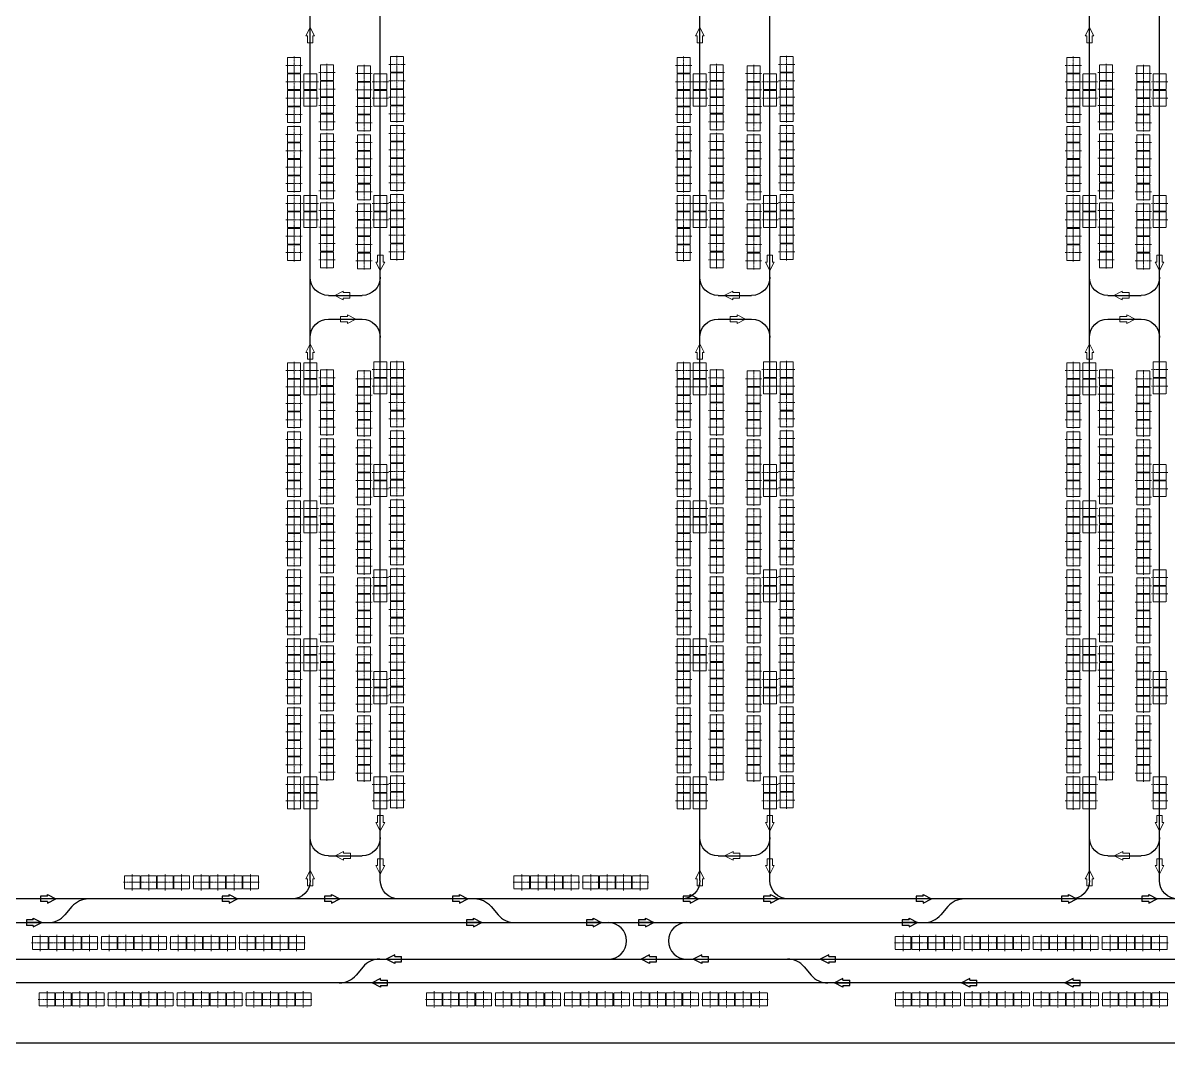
# Model space of a CAD drawing. Header units: millimetres. Extents: x -128 to 670218, y 27186 to 149492.
# Drawn here: x 24727 to 56097, y 27186 to 55129 of the extents above; entities that cross this region are included whole.
import ezdxf

# ---------------------------------------------------------------- set-up
doc = ezdxf.new("R2010")
doc.units = ezdxf.units.MM
doc.linetypes.add('AM_ISO08W050', pattern=[18, 12, -1.5, 3, -1.5])
doc.linetypes.add('XAT-M16_6F_EQ Layout_20211120$0$ACAD_ISO08W100', pattern=[36, 24, -3, 6, -3])
for name, color, linetype, lineweight in [('_CLINE', 4, 'XAT-M16_6F_EQ Layout_20211120$0$ACAD_ISO08W100', 9), ('DIRECT', 40, 'Continuous', 9), ('LINE_EQ', 4, 'AM_ISO08W050', 20), ('LINE_STB', 151, 'Continuous', 30)]:
    doc.layers.add(name, color=color, linetype=linetype, lineweight=lineweight)
doc.layers.add('Rail_H4822(Lower)', color=7, linetype='Continuous')

# ---------------------------------------------------------------- blocks, each defined once
blk = doc.blocks.new('*U3')
at = {"color": 0, "linetype": 'ByBlock'}
for p, q in [((-120, -230), (0, 0)), ((0, 0), (0, -420)), ((120, -230), (0, 0)), ((-75, -230), (-120, -230)), ((-75, -230), (-75, -420)), ((75, -230), (75, -420)), ((75, -230), (120, -230)), ((75, -420), (-75, -420))]:
    blk.add_line(p, q, dxfattribs=at)
blk = doc.blocks.new('A$C31676947')
at = {"layer": 'Rail_H4822(Lower)'}
for p, q in [((500, 47250), (500, 500)), ((2420, 47250), (2420, 500)), ((1000, 46570), (1920, 46570)), ((1000, 31870), (1920, 31870)), ((1000, 31220), (1920, 31220))]:
    blk.add_line(p, q, dxfattribs=at)
for centre, start, end in [((0, 47250), 0, 90), ((2920, 47250), 90, 180), ((1000, 46070), 90, 180), ((1920, 46070), 0, 90), ((1000, 32370), 180, 270), ((1920, 32370), 270, 0), ((1000, 30720), 90, 180), ((1920, 30720), 0, 90)]:
    blk.add_arc(centre, 500, start, end, dxfattribs=at)
at = {"layer": 'DIRECT'}
for p, rotation in [((500, 46970), 180), ((1180, 46570), 89.99999999999999), ((500, 32550), 180), ((500, 23880), 180)]:
    blk.add_blockref('*U3', p, dxfattribs=dict(at, rotation=rotation))
for p in [(2420, 47070), (2420, 45890), (2420, 30540)]:
    blk.add_blockref('*U3', p, dxfattribs=at)
at = {"layer": 'DIRECT', "lineweight": -2}
for p, rotation in [((1750, 31870), 270), ((1170, 31220), 89.99999999999999)]:
    blk.add_blockref('*U3', p, dxfattribs=dict(at, rotation=rotation))
blk = doc.blocks.new('*U227')
at = {"color": 0, "linetype": 'ByBlock'}
for p, q in [((-120, -230), (0, 0)), ((0, 0), (0, -420)), ((120, -230), (0, 0)), ((-75, -230), (-120, -230)), ((-75, -230), (-75, -420)), ((75, -230), (75, -420)), ((75, -230), (120, -230)), ((75, -420), (-75, -420))]:
    blk.add_line(p, q, dxfattribs=at)
blk = doc.blocks.new('*U228')
at = {"color": 0, "linetype": 'ByBlock'}
for p, q in [((-120, -230), (0, 0)), ((0, 0), (0, -420)), ((120, -230), (0, 0)), ((-75, -230), (-120, -230)), ((-75, -230), (-75, -420)), ((75, -230), (75, -420)), ((75, -230), (120, -230)), ((75, -420), (-75, -420))]:
    blk.add_line(p, q, dxfattribs=at)
blk = doc.blocks.new('*U229')
at = {"color": 0, "linetype": 'ByBlock'}
for p, q in [((-120, -230), (0, 0)), ((0, 0), (0, -420)), ((120, -230), (0, 0)), ((-75, -230), (-120, -230)), ((-75, -230), (-75, -420)), ((75, -230), (75, -420)), ((75, -230), (120, -230)), ((75, -420), (-75, -420))]:
    blk.add_line(p, q, dxfattribs=at)
blk = doc.blocks.new('*U230')
at = {"color": 0, "linetype": 'ByBlock'}
for p, q in [((-120, -230), (0, 0)), ((0, 0), (0, -420)), ((120, -230), (0, 0)), ((-75, -230), (-120, -230)), ((-75, -230), (-75, -420)), ((75, -230), (75, -420)), ((75, -230), (120, -230)), ((75, -420), (-75, -420))]:
    blk.add_line(p, q, dxfattribs=at)
blk = doc.blocks.new('*U172')
at = {"color": 0, "linetype": 'ByBlock'}
for p, q in [((-120, -230), (0, 0)), ((0, 0), (0, -420)), ((120, -230), (0, 0)), ((-75, -230), (-120, -230)), ((-75, -230), (-75, -420)), ((75, -230), (75, -420)), ((75, -230), (120, -230)), ((75, -420), (-75, -420))]:
    blk.add_line(p, q, dxfattribs=at)
blk = doc.blocks.new('*U173')
at = {"color": 0, "linetype": 'ByBlock'}
for p, q in [((-120, -230), (0, 0)), ((0, 0), (0, -420)), ((120, -230), (0, 0)), ((-75, -230), (-120, -230)), ((-75, -230), (-75, -420)), ((75, -230), (75, -420)), ((75, -230), (120, -230)), ((75, -420), (-75, -420))]:
    blk.add_line(p, q, dxfattribs=at)
blk = doc.blocks.new('*U174')
at = {"color": 0, "linetype": 'ByBlock'}
for p, q in [((-120, -230), (0, 0)), ((0, 0), (0, -420)), ((120, -230), (0, 0)), ((-75, -230), (-120, -230)), ((-75, -230), (-75, -420)), ((75, -230), (75, -420)), ((75, -230), (120, -230)), ((75, -420), (-75, -420))]:
    blk.add_line(p, q, dxfattribs=at)
blk = doc.blocks.new('*U175')
at = {"color": 0, "linetype": 'ByBlock'}
for p, q in [((-120, -230), (0, 0)), ((0, 0), (0, -420)), ((120, -230), (0, 0)), ((-75, -230), (-120, -230)), ((-75, -230), (-75, -420)), ((75, -230), (75, -420)), ((75, -230), (120, -230)), ((75, -420), (-75, -420))]:
    blk.add_line(p, q, dxfattribs=at)
blk = doc.blocks.new('*U176')
at = {"color": 0, "linetype": 'ByBlock'}
for p, q in [((-120, -230), (0, 0)), ((0, 0), (0, -420)), ((120, -230), (0, 0)), ((-75, -230), (-120, -230)), ((-75, -230), (-75, -420)), ((75, -230), (75, -420)), ((75, -230), (120, -230)), ((75, -420), (-75, -420))]:
    blk.add_line(p, q, dxfattribs=at)
blk = doc.blocks.new('*U177')
at = {"color": 0, "linetype": 'ByBlock'}
for p, q in [((-120, -230), (0, 0)), ((0, 0), (0, -420)), ((120, -230), (0, 0)), ((-75, -230), (-120, -230)), ((-75, -230), (-75, -420)), ((75, -230), (75, -420)), ((75, -230), (120, -230)), ((75, -420), (-75, -420))]:
    blk.add_line(p, q, dxfattribs=at)
blk = doc.blocks.new('*U147')
at = {"color": 0, "linetype": 'ByBlock'}
for p, q in [((-120, -230), (0, 0)), ((0, 0), (0, -420)), ((120, -230), (0, 0)), ((-75, -230), (-120, -230)), ((-75, -230), (-75, -420)), ((75, -230), (75, -420)), ((75, -230), (120, -230)), ((75, -420), (-75, -420))]:
    blk.add_line(p, q, dxfattribs=at)
blk = doc.blocks.new('*U183')
at = {"color": 0, "linetype": 'ByBlock'}
for p, q in [((-120, -230), (0, 0)), ((0, 0), (0, -420)), ((120, -230), (0, 0)), ((-75, -230), (-120, -230)), ((-75, -230), (-75, -420)), ((75, -230), (75, -420)), ((75, -230), (120, -230)), ((75, -420), (-75, -420))]:
    blk.add_line(p, q, dxfattribs=at)
blk = doc.blocks.new('*U80')
at = {"color": 0, "linetype": 'ByBlock'}
for p, q in [((-120, -230), (0, 0)), ((0, 0), (0, -420)), ((120, -230), (0, 0)), ((-75, -230), (-120, -230)), ((-75, -230), (-75, -420)), ((75, -230), (75, -420)), ((75, -230), (120, -230)), ((75, -420), (-75, -420))]:
    blk.add_line(p, q, dxfattribs=at)
blk = doc.blocks.new('*U81')
at = {"color": 0, "linetype": 'ByBlock'}
for p, q in [((-120, -230), (0, 0)), ((0, 0), (0, -420)), ((120, -230), (0, 0)), ((-75, -230), (-120, -230)), ((-75, -230), (-75, -420)), ((75, -230), (75, -420)), ((75, -230), (120, -230)), ((75, -420), (-75, -420))]:
    blk.add_line(p, q, dxfattribs=at)
blk = doc.blocks.new('*U84')
at = {"color": 0, "linetype": 'ByBlock'}
for p, q in [((-120, -230), (0, 0)), ((0, 0), (0, -420)), ((120, -230), (0, 0)), ((-75, -230), (-120, -230)), ((-75, -230), (-75, -420)), ((75, -230), (75, -420)), ((75, -230), (120, -230)), ((75, -420), (-75, -420))]:
    blk.add_line(p, q, dxfattribs=at)
blk = doc.blocks.new('*U85')
at = {"color": 0, "linetype": 'ByBlock'}
for p, q in [((-120, -230), (0, 0)), ((0, 0), (0, -420)), ((120, -230), (0, 0)), ((-75, -230), (-120, -230)), ((-75, -230), (-75, -420)), ((75, -230), (75, -420)), ((75, -230), (120, -230)), ((75, -420), (-75, -420))]:
    blk.add_line(p, q, dxfattribs=at)
blk = doc.blocks.new('*U86')
at = {"color": 0, "linetype": 'ByBlock'}
for p, q in [((-120, -230), (0, 0)), ((0, 0), (0, -420)), ((120, -230), (0, 0)), ((-75, -230), (-120, -230)), ((-75, -230), (-75, -420)), ((75, -230), (75, -420)), ((75, -230), (120, -230)), ((75, -420), (-75, -420))]:
    blk.add_line(p, q, dxfattribs=at)
blk = doc.blocks.new('*U87')
at = {"color": 0, "linetype": 'ByBlock'}
for p, q in [((-120, -230), (0, 0)), ((0, 0), (0, -420)), ((120, -230), (0, 0)), ((-75, -230), (-120, -230)), ((-75, -230), (-75, -420)), ((75, -230), (75, -420)), ((75, -230), (120, -230)), ((75, -420), (-75, -420))]:
    blk.add_line(p, q, dxfattribs=at)
blk = doc.blocks.new('*U88')
at = {"color": 0, "linetype": 'ByBlock'}
for p, q in [((-120, -230), (0, 0)), ((0, 0), (0, -420)), ((120, -230), (0, 0)), ((-75, -230), (-120, -230)), ((-75, -230), (-75, -420)), ((75, -230), (75, -420)), ((75, -230), (120, -230)), ((75, -420), (-75, -420))]:
    blk.add_line(p, q, dxfattribs=at)
blk = doc.blocks.new('*U89')
at = {"color": 0, "linetype": 'ByBlock'}
for p, q in [((-120, -230), (0, 0)), ((0, 0), (0, -420)), ((120, -230), (0, 0)), ((-75, -230), (-120, -230)), ((-75, -230), (-75, -420)), ((75, -230), (75, -420)), ((75, -230), (120, -230)), ((75, -420), (-75, -420))]:
    blk.add_line(p, q, dxfattribs=at)
blk = doc.blocks.new('*U90')
at = {"color": 0, "linetype": 'ByBlock'}
for p, q in [((-120, -230), (0, 0)), ((0, 0), (0, -420)), ((120, -230), (0, 0)), ((-75, -230), (-120, -230)), ((-75, -230), (-75, -420)), ((75, -230), (75, -420)), ((75, -230), (120, -230)), ((75, -420), (-75, -420))]:
    blk.add_line(p, q, dxfattribs=at)
blk = doc.blocks.new('*U91')
at = {"color": 0, "linetype": 'ByBlock'}
for p, q in [((-120, -230), (0, 0)), ((0, 0), (0, -420)), ((120, -230), (0, 0)), ((-75, -230), (-120, -230)), ((-75, -230), (-75, -420)), ((75, -230), (75, -420)), ((75, -230), (120, -230)), ((75, -420), (-75, -420))]:
    blk.add_line(p, q, dxfattribs=at)
blk = doc.blocks.new('XAT-M16_6F_EQ Layout_20211120$0$EG-12_FOUP_(01)-pv')
at = {"layer": '_CLINE'}
for p, q in [((0, 211), (0, -235)), ((-239, -12), (239, -12))]:
    blk.add_line(p, q, dxfattribs=at)
at = {"layer": 'LINE_EQ'}
blk.add_lwpolyline([(-215, 166), (-215, -190), (215, -190), (215, 166)], close=True, dxfattribs=at)

msp = doc.modelspace()

# ---------------------------------------------------------------- linework, layer by layer
msp.add_lwpolyline([(5682, 79986), (60668, 79986), (60668, 27186), (5682, 27186)], close=True)
at = {"layer": 'Rail_H4822(Lower)'}
for p, q in [((136528, 31136), (2038, 31136)), ((26071, 30925), (25879, 30698)), ((37552, 30925), (37744, 30698)), ((50061, 30925), (49869, 30698)), ((3218, 30486), (135861, 30486)), ((6469, 29486), (135861, 29486)), ((34044, 29275), (33852, 29048)), ((46129, 29275), (46321, 29048)), ((140228, 28836), (1038, 28836))]:
    msp.add_line(p, q, dxfattribs=at)
for centre, radius, start, end in [((26528, 30536), 600, 90, 139.6984), ((37094, 30536), 600, 40.3016, 90), ((50518, 30536), 600, 90, 139.6984), ((25421, 31086), 600, 270, 319.6984), ((38201, 31086), 600, 220.3016, 270), ((40761, 29986), 500, 270, 90), ((42911, 29986), 500, 90, 270), ((49411, 31086), 600, 270, 319.6984), ((34501, 28886), 600, 90, 139.6984), ((45671, 28886), 600, 40.3016, 90), ((33394, 29436), 600, 270, 319.6984), ((46778, 29436), 600, 220.3016, 270)]:
    msp.add_arc(centre, radius, start, end, dxfattribs=at)

# ---------------------------------------------------------------- block references
at = {"layer": 'LINE_EQ', "rotation": 89.99999999999999}
for p in [(32585, 53517), (34505, 53517), (43258, 53517), (45178, 53517), (53931, 53517), (55851, 53517), (32585, 53067), (34505, 53067), (43258, 53067), (45178, 53067), (53931, 53067), (55851, 53067), (32585, 50187), (34505, 50187), (43258, 50187), (45178, 50187), (53931, 50187), (55851, 50187), (32585, 49737), (34505, 49737), (43258, 49737), (45178, 49737), (53931, 49737), (55851, 49737), (32585, 45608), (34505, 45634), (43258, 45608), (45178, 45634), (53931, 45608), (55851, 45634), (32585, 45158), (34505, 45184), (43258, 45158), (45178, 45184), (53931, 45158), (55851, 45184), (34505, 42818), (45178, 42818), (55851, 42818), (34505, 42368), (45178, 42368), (55851, 42368), (32585, 41828), (43258, 41828), (53931, 41828), (32585, 41378), (43258, 41378), (53931, 41378), (34505, 39938), (45178, 39938), (55851, 39938), (34505, 39488), (45178, 39488), (55851, 39488), (32585, 38048), (43258, 38048), (53931, 38048), (32585, 37598), (43258, 37598), (53931, 37598), (34505, 37148), (45178, 37148), (55851, 37148), (34505, 36698), (45178, 36698), (55851, 36698), (32585, 34268), (34505, 34268), (43258, 34268), (45178, 34268), (53931, 34268), (55851, 34268), (32585, 33818), (34505, 33818), (43258, 33818), (45178, 33818), (53931, 33818), (55851, 33818)]:
    msp.add_blockref('XAT-M16_6F_EQ Layout_20211120$0$EG-12_FOUP_(01)-pv', p, dxfattribs=at)
at = {"layer": 'LINE_STB'}
for p, rotation in [((32142, 53967), 89.99999999999999), ((33042, 53768), 89.99999999999999), ((34062, 53742), 89.99999999999999), ((34962, 53993), 89.99999999999999), ((42815, 53967), 89.99999999999999), ((43715, 53768), 89.99999999999999), ((44735, 53742), 89.99999999999999), ((45635, 53993), 89.99999999999999), ((53488, 53967), 89.99999999999999), ((54388, 53768), 89.99999999999999), ((55408, 53742), 89.99999999999999), ((32142, 53517), 89.99999999999999), ((34962, 53543), 89.99999999999999), ((42815, 53517), 89.99999999999999), ((45635, 53543), 89.99999999999999), ((53488, 53517), 89.99999999999999), ((33042, 53318), 89.99999999999999), ((34062, 53292), 89.99999999999999), ((34962, 53093), 89.99999999999999), ((43715, 53318), 89.99999999999999), ((44735, 53292), 89.99999999999999), ((45635, 53093), 89.99999999999999), ((54388, 53318), 89.99999999999999), ((55408, 53292), 89.99999999999999), ((32142, 53067), 89.99999999999999), ((33042, 52868), 89.99999999999999), ((34062, 52842), 89.99999999999999), ((42815, 53067), 89.99999999999999), ((43715, 52868), 89.99999999999999), ((44735, 52842), 89.99999999999999), ((53488, 53067), 89.99999999999999), ((54388, 52868), 89.99999999999999), ((55408, 52842), 89.99999999999999), ((32142, 52617), 89.99999999999999), ((34962, 52643), 89.99999999999999), ((42815, 52617), 89.99999999999999), ((45635, 52643), 89.99999999999999), ((53488, 52617), 89.99999999999999), ((33042, 52418), 89.99999999999999), ((34062, 52392), 89.99999999999999), ((43715, 52418), 89.99999999999999), ((44735, 52392), 89.99999999999999), ((54388, 52418), 89.99999999999999), ((55408, 52392), 89.99999999999999), ((32142, 52077), 89.99999999999999), ((33042, 51878), 89.99999999999999), ((34062, 51852), 89.99999999999999), ((34962, 52103), 89.99999999999999), ((42815, 52077), 89.99999999999999), ((43715, 51878), 89.99999999999999), ((44735, 51852), 89.99999999999999), ((45635, 52103), 89.99999999999999), ((53488, 52077), 89.99999999999999), ((54388, 51878), 89.99999999999999), ((55408, 51852), 89.99999999999999), ((32142, 51627), 89.99999999999999), ((34962, 51653), 89.99999999999999), ((42815, 51627), 89.99999999999999), ((45635, 51653), 89.99999999999999), ((53488, 51627), 89.99999999999999), ((33042, 51428), 89.99999999999999), ((34062, 51402), 89.99999999999999), ((43715, 51428), 89.99999999999999), ((44735, 51402), 89.99999999999999), ((54388, 51428), 89.99999999999999), ((55408, 51402), 89.99999999999999), ((32142, 51177), 89.99999999999999), ((33042, 50978), 89.99999999999999), ((34062, 50952), 89.99999999999999), ((34962, 51203), 89.99999999999999), ((42815, 51177), 89.99999999999999), ((43715, 50978), 89.99999999999999), ((44735, 50952), 89.99999999999999), ((45635, 51203), 89.99999999999999), ((53488, 51177), 89.99999999999999), ((54388, 50978), 89.99999999999999), ((55408, 50952), 89.99999999999999), ((32142, 50727), 89.99999999999999), ((34962, 50753), 89.99999999999999), ((42815, 50727), 89.99999999999999), ((45635, 50753), 89.99999999999999), ((53488, 50727), 89.99999999999999), ((33042, 50528), 89.99999999999999), ((34062, 50502), 89.99999999999999), ((43715, 50528), 89.99999999999999), ((44735, 50502), 89.99999999999999), ((54388, 50528), 89.99999999999999), ((55408, 50502), 89.99999999999999), ((32142, 50187), 89.99999999999999), ((33042, 49988), 89.99999999999999), ((34062, 49962), 89.99999999999999), ((34962, 50213), 89.99999999999999), ((42815, 50187), 89.99999999999999), ((43715, 49988), 89.99999999999999), ((44735, 49962), 89.99999999999999), ((45635, 50213), 89.99999999999999), ((53488, 50187), 89.99999999999999), ((54388, 49988), 89.99999999999999), ((55408, 49962), 89.99999999999999), ((32142, 49737), 89.99999999999999), ((34962, 49763), 89.99999999999999), ((42815, 49737), 89.99999999999999), ((45635, 49763), 89.99999999999999), ((53488, 49737), 89.99999999999999), ((33042, 49538), 89.99999999999999), ((34062, 49512), 89.99999999999999), ((43715, 49538), 89.99999999999999), ((44735, 49512), 89.99999999999999), ((54388, 49538), 89.99999999999999), ((55408, 49512), 89.99999999999999), ((32142, 49287), 89.99999999999999), ((33042, 49088), 89.99999999999999), ((34062, 49062), 89.99999999999999), ((34962, 49313), 89.99999999999999), ((42815, 49287), 89.99999999999999), ((43715, 49088), 89.99999999999999), ((44735, 49062), 89.99999999999999), ((45635, 49313), 89.99999999999999), ((53488, 49287), 89.99999999999999), ((54388, 49088), 89.99999999999999), ((55408, 49062), 89.99999999999999), ((32142, 48837), 89.99999999999999), ((34962, 48863), 89.99999999999999), ((42815, 48837), 89.99999999999999), ((45635, 48863), 89.99999999999999), ((53488, 48837), 89.99999999999999), ((33042, 48638), 89.99999999999999), ((34062, 48612), 89.99999999999999), ((43715, 48638), 89.99999999999999), ((44735, 48612), 89.99999999999999), ((54388, 48638), 89.99999999999999), ((55408, 48612), 89.99999999999999), ((32142, 45608), 89.99999999999999), ((34962, 45634), 89.99999999999999), ((42815, 45608), 89.99999999999999), ((45635, 45634), 89.99999999999999), ((53488, 45608), 89.99999999999999), ((33042, 45409), 89.99999999999999), ((34062, 45383), 89.99999999999999), ((43715, 45409), 89.99999999999999), ((44735, 45383), 89.99999999999999), ((54388, 45409), 89.99999999999999), ((55408, 45383), 89.99999999999999), ((32142, 45158), 89.99999999999999), ((33042, 44959), 89.99999999999999), ((34962, 45184), 89.99999999999999), ((42815, 45158), 89.99999999999999), ((43715, 44959), 89.99999999999999), ((45635, 45184), 89.99999999999999), ((53488, 45158), 89.99999999999999), ((54388, 44959), 89.99999999999999), ((32142, 44708), 89.99999999999999), ((34062, 44933), 89.99999999999999), ((34962, 44734), 89.99999999999999), ((42815, 44708), 89.99999999999999), ((44735, 44933), 89.99999999999999), ((45635, 44734), 89.99999999999999), ((53488, 44708), 89.99999999999999), ((55408, 44933), 89.99999999999999), ((33042, 44509), 89.99999999999999), ((34062, 44483), 89.99999999999999), ((43715, 44509), 89.99999999999999), ((44735, 44483), 89.99999999999999), ((54388, 44509), 89.99999999999999), ((55408, 44483), 89.99999999999999), ((32142, 44258), 89.99999999999999), ((33042, 44059), 89.99999999999999), ((34062, 44033), 89.99999999999999), ((34962, 44284), 89.99999999999999), ((42815, 44258), 89.99999999999999), ((43715, 44059), 89.99999999999999), ((44735, 44033), 89.99999999999999), ((45635, 44284), 89.99999999999999), ((53488, 44258), 89.99999999999999), ((54388, 44059), 89.99999999999999), ((55408, 44033), 89.99999999999999), ((32142, 43718), 89.99999999999999), ((34962, 43744), 89.99999999999999), ((42815, 43718), 89.99999999999999), ((45635, 43744), 89.99999999999999), ((53488, 43718), 89.99999999999999), ((33042, 43519), 89.99999999999999), ((34062, 43493), 89.99999999999999), ((43715, 43519), 89.99999999999999), ((44735, 43493), 89.99999999999999), ((54388, 43519), 89.99999999999999), ((55408, 43493), 89.99999999999999), ((32142, 43268), 89.99999999999999), ((33042, 43069), 89.99999999999999), ((34962, 43294), 89.99999999999999), ((42815, 43268), 89.99999999999999), ((43715, 43069), 89.99999999999999), ((45635, 43294), 89.99999999999999), ((53488, 43268), 89.99999999999999), ((54388, 43069), 89.99999999999999), ((32142, 42818), 89.99999999999999), ((34062, 43043), 89.99999999999999), ((34962, 42844), 89.99999999999999), ((42815, 42818), 89.99999999999999), ((44735, 43043), 89.99999999999999), ((45635, 42844), 89.99999999999999), ((53488, 42818), 89.99999999999999), ((55408, 43043), 89.99999999999999), ((33042, 42619), 89.99999999999999), ((34062, 42593), 89.99999999999999), ((43715, 42619), 89.99999999999999), ((44735, 42593), 89.99999999999999), ((54388, 42619), 89.99999999999999), ((55408, 42593), 89.99999999999999), ((32142, 42368), 89.99999999999999), ((33042, 42169), 89.99999999999999), ((34062, 42143), 89.99999999999999), ((34962, 42394), 89.99999999999999), ((42815, 42368), 89.99999999999999), ((43715, 42169), 89.99999999999999), ((44735, 42143), 89.99999999999999), ((45635, 42394), 89.99999999999999), ((53488, 42368), 89.99999999999999), ((54388, 42169), 89.99999999999999), ((55408, 42143), 89.99999999999999), ((32142, 41828), 89.99999999999999), ((34962, 41854), 89.99999999999999), ((42815, 41828), 89.99999999999999), ((45635, 41854), 89.99999999999999), ((53488, 41828), 89.99999999999999), ((33042, 41629), 89.99999999999999), ((34062, 41603), 89.99999999999999), ((43715, 41629), 89.99999999999999), ((44735, 41603), 89.99999999999999), ((54388, 41629), 89.99999999999999), ((55408, 41603), 89.99999999999999), ((32142, 41378), 89.99999999999999), ((33042, 41179), 89.99999999999999), ((34962, 41404), 89.99999999999999), ((42815, 41378), 89.99999999999999), ((43715, 41179), 89.99999999999999), ((45635, 41404), 89.99999999999999), ((53488, 41378), 89.99999999999999), ((54388, 41179), 89.99999999999999), ((32142, 40928), 89.99999999999999), ((34062, 41153), 89.99999999999999), ((34962, 40954), 89.99999999999999), ((42815, 40928), 89.99999999999999), ((44735, 41153), 89.99999999999999), ((45635, 40954), 89.99999999999999), ((53488, 40928), 89.99999999999999), ((55408, 41153), 89.99999999999999), ((33042, 40729), 89.99999999999999), ((34062, 40703), 89.99999999999999), ((43715, 40729), 89.99999999999999), ((44735, 40703), 89.99999999999999), ((54388, 40729), 89.99999999999999), ((55408, 40703), 89.99999999999999), ((32142, 40478), 89.99999999999999), ((33042, 40279), 89.99999999999999), ((34062, 40253), 89.99999999999999), ((34962, 40504), 89.99999999999999), ((42815, 40478), 89.99999999999999), ((43715, 40279), 89.99999999999999), ((44735, 40253), 89.99999999999999), ((45635, 40504), 89.99999999999999), ((53488, 40478), 89.99999999999999), ((54388, 40279), 89.99999999999999), ((55408, 40253), 89.99999999999999), ((32142, 39938), 89.99999999999999), ((34962, 39964), 89.99999999999999), ((42815, 39938), 89.99999999999999), ((45635, 39964), 89.99999999999999), ((53488, 39938), 89.99999999999999), ((33042, 39739), 89.99999999999999), ((34062, 39713), 89.99999999999999), ((43715, 39739), 89.99999999999999), ((44735, 39713), 89.99999999999999), ((54388, 39739), 89.99999999999999), ((55408, 39713), 89.99999999999999), ((32142, 39488), 89.99999999999999), ((33042, 39289), 89.99999999999999), ((34962, 39514), 89.99999999999999), ((42815, 39488), 89.99999999999999), ((43715, 39289), 89.99999999999999), ((45635, 39514), 89.99999999999999), ((53488, 39488), 89.99999999999999), ((54388, 39289), 89.99999999999999), ((32142, 39038), 89.99999999999999), ((34062, 39263), 89.99999999999999), ((34962, 39064), 89.99999999999999), ((42815, 39038), 89.99999999999999), ((44735, 39263), 89.99999999999999), ((45635, 39064), 89.99999999999999), ((53488, 39038), 89.99999999999999), ((55408, 39263), 89.99999999999999), ((33042, 38839), 89.99999999999999), ((34062, 38813), 89.99999999999999), ((43715, 38839), 89.99999999999999), ((44735, 38813), 89.99999999999999), ((54388, 38839), 89.99999999999999), ((55408, 38813), 89.99999999999999), ((32142, 38588), 89.99999999999999), ((33042, 38389), 89.99999999999999), ((34062, 38363), 89.99999999999999), ((34962, 38614), 89.99999999999999), ((42815, 38588), 89.99999999999999), ((43715, 38389), 89.99999999999999), ((44735, 38363), 89.99999999999999), ((45635, 38614), 89.99999999999999), ((53488, 38588), 89.99999999999999), ((54388, 38389), 89.99999999999999), ((55408, 38363), 89.99999999999999), ((32142, 38048), 89.99999999999999), ((34962, 38074), 89.99999999999999), ((42815, 38048), 89.99999999999999), ((45635, 38074), 89.99999999999999), ((53488, 38048), 89.99999999999999), ((33042, 37849), 89.99999999999999), ((34062, 37823), 89.99999999999999), ((43715, 37849), 89.99999999999999), ((44735, 37823), 89.99999999999999), ((54388, 37849), 89.99999999999999), ((55408, 37823), 89.99999999999999), ((32142, 37598), 89.99999999999999), ((34962, 37624), 89.99999999999999), ((42815, 37598), 89.99999999999999), ((45635, 37624), 89.99999999999999), ((53488, 37598), 89.99999999999999), ((32142, 37148), 89.99999999999999), ((33042, 37399), 89.99999999999999), ((34062, 37373), 89.99999999999999), ((34962, 37174), 89.99999999999999), ((42815, 37148), 89.99999999999999), ((43715, 37399), 89.99999999999999), ((44735, 37373), 89.99999999999999), ((45635, 37174), 89.99999999999999), ((53488, 37148), 89.99999999999999), ((54388, 37399), 89.99999999999999), ((55408, 37373), 89.99999999999999), ((33042, 36949), 89.99999999999999), ((34062, 36923), 89.99999999999999), ((43715, 36949), 89.99999999999999), ((44735, 36923), 89.99999999999999), ((54388, 36949), 89.99999999999999), ((55408, 36923), 89.99999999999999), ((32142, 36698), 89.99999999999999), ((33042, 36499), 89.99999999999999), ((34062, 36473), 89.99999999999999), ((34962, 36724), 89.99999999999999), ((42815, 36698), 89.99999999999999), ((43715, 36499), 89.99999999999999), ((44735, 36473), 89.99999999999999), ((45635, 36724), 89.99999999999999), ((53488, 36698), 89.99999999999999), ((54388, 36499), 89.99999999999999), ((55408, 36473), 89.99999999999999), ((32142, 36158), 89.99999999999999), ((34962, 36184), 89.99999999999999), ((42815, 36158), 89.99999999999999), ((45635, 36184), 89.99999999999999), ((53488, 36158), 89.99999999999999), ((33042, 35959), 89.99999999999999), ((34062, 35933), 89.99999999999999), ((43715, 35959), 89.99999999999999), ((44735, 35933), 89.99999999999999), ((54388, 35959), 89.99999999999999), ((55408, 35933), 89.99999999999999), ((32142, 35708), 89.99999999999999), ((34962, 35734), 89.99999999999999), ((42815, 35708), 89.99999999999999), ((45635, 35734), 89.99999999999999), ((53488, 35708), 89.99999999999999), ((32142, 35258), 89.99999999999999), ((33042, 35509), 89.99999999999999), ((34062, 35483), 89.99999999999999), ((34962, 35284), 89.99999999999999), ((42815, 35258), 89.99999999999999), ((43715, 35509), 89.99999999999999), ((44735, 35483), 89.99999999999999), ((45635, 35284), 89.99999999999999), ((53488, 35258), 89.99999999999999), ((54388, 35509), 89.99999999999999), ((55408, 35483), 89.99999999999999), ((33042, 35059), 89.99999999999999), ((34062, 35033), 89.99999999999999), ((43715, 35059), 89.99999999999999), ((44735, 35033), 89.99999999999999), ((54388, 35059), 89.99999999999999), ((55408, 35033), 89.99999999999999), ((32142, 34808), 89.99999999999999), ((33042, 34609), 89.99999999999999), ((34062, 34583), 89.99999999999999), ((34962, 34834), 89.99999999999999), ((42815, 34808), 89.99999999999999), ((43715, 34609), 89.99999999999999), ((44735, 34583), 89.99999999999999), ((45635, 34834), 89.99999999999999), ((53488, 34808), 89.99999999999999), ((54388, 34609), 89.99999999999999), ((55408, 34583), 89.99999999999999), ((34962, 34294), 89.99999999999999), ((45635, 34294), 89.99999999999999), ((32142, 34268), 89.99999999999999), ((42815, 34268), 89.99999999999999), ((53488, 34268), 89.99999999999999), ((32142, 33818), 89.99999999999999), ((34962, 33844), 89.99999999999999), ((42815, 33818), 89.99999999999999), ((45635, 33844), 89.99999999999999), ((53488, 33818), 89.99999999999999), ((27724, 31580), 180), ((28174, 31580), 180), ((28624, 31580), 180), ((29074, 31580), 180), ((29614, 31580), 180), ((30064, 31580), 180), ((30514, 31580), 180), ((30964, 31580), 180), ((38393, 31580), 180), ((38843, 31580), 180), ((39293, 31580), 180), ((39743, 31580), 180), ((40283, 31580), 180), ((40733, 31580), 180), ((41183, 31580), 180), ((41633, 31580), 180), ((25204, 29919), 180), ((25654, 29919), 180), ((26104, 29919), 180), ((26554, 29919), 180), ((27094, 29919), 180), ((27544, 29919), 180), ((27994, 29919), 180), ((28444, 29919), 180), ((28984, 29919), 180), ((29434, 29919), 180), ((29884, 29919), 180), ((30334, 29919), 180), ((30874, 29919), 180), ((31324, 29919), 180), ((31774, 29919), 180), ((32224, 29919), 180), ((48838, 29919), 180), ((49288, 29919), 180), ((49738, 29919), 180), ((50188, 29919), 180), ((50728, 29919), 180), ((51178, 29919), 180), ((51628, 29919), 180), ((52078, 29919), 180), ((52618, 29919), 180), ((53068, 29919), 180), ((53518, 29919), 180), ((53968, 29919), 180), ((54508, 29919), 180), ((54958, 29919), 180), ((55408, 29919), 180), ((55858, 29919), 180), ((25387, 28369), 180), ((25837, 28369), 180), ((26287, 28369), 180), ((26737, 28369), 180), ((27277, 28369), 180), ((27727, 28369), 180), ((28177, 28369), 180), ((28627, 28369), 180), ((29167, 28369), 180), ((29617, 28369), 180), ((30067, 28369), 180), ((30517, 28369), 180), ((31057, 28369), 180), ((31507, 28369), 180), ((31957, 28369), 180), ((32407, 28369), 180), ((35995, 28369), 180), ((36445, 28369), 180), ((36895, 28369), 180), ((37345, 28369), 180), ((37885, 28369), 180), ((38335, 28369), 180), ((38785, 28369), 180), ((39235, 28369), 180), ((39775, 28369), 180), ((40225, 28369), 180), ((40675, 28369), 180), ((41125, 28369), 180), ((41665, 28369), 180), ((42115, 28369), 180), ((42565, 28369), 180), ((43015, 28369), 180), ((43555, 28369), 180), ((44005, 28369), 180), ((44455, 28369), 180), ((44905, 28369), 180), ((48844, 28369), 180), ((49294, 28369), 180), ((49744, 28369), 180), ((50194, 28369), 180), ((50734, 28369), 180), ((51184, 28369), 180), ((51634, 28369), 180), ((52084, 28369), 180), ((52624, 28369), 180), ((53074, 28369), 180), ((53524, 28369), 180), ((53974, 28369), 180), ((54514, 28369), 180), ((54964, 28369), 180), ((55414, 28369), 180), ((55864, 28369), 180)]:
    msp.add_blockref('XAT-M16_6F_EQ Layout_20211120$0$EG-12_FOUP_(01)-pv', p, dxfattribs=dict(at, rotation=rotation))
at = {"layer": 'Rail_H4822(Lower)', "xscale": -1}
for name, p, rotation in [('A$C31676947', (32097, 78886), 180), ('A$C31676947', (42770, 78886), 180), ('A$C31676947', (53443, 78886), 180), ('*U80', (25628, 31136), 270), ('*U176', (30608, 31136), 270), ('*U177', (33408, 31136), 270), ('*U88', (36915, 31136), 270), ('*U174', (43238, 31136), 270), ('*U175', (45438, 31136), 270), ('*U84', (49618, 31136), 270), ('*U172', (53598, 31136), 270), ('*U173', (55798, 31136), 270), ('*U81', (25241, 30486), 270), ('*U89', (37301, 30486), 270), ('*U229', (40581, 30486), 270), ('*U228', (42011, 30486), 270), ('*U85', (49231, 30486), 270), ('*U91', (34681, 29486), 90), ('*U230', (41661, 29486), 90), ('*U227', (43091, 29486), 90), ('*U87', (46571, 29486), 90), ('*U90', (34294, 28836), 90), ('*U86', (46958, 28836), 90), ('*U183', (50438, 28836), 90), ('*U147', (53268, 28836), 90)]:
    msp.add_blockref(name, p, dxfattribs=dict(at, rotation=rotation))

doc.saveas('drawing.dxf')
